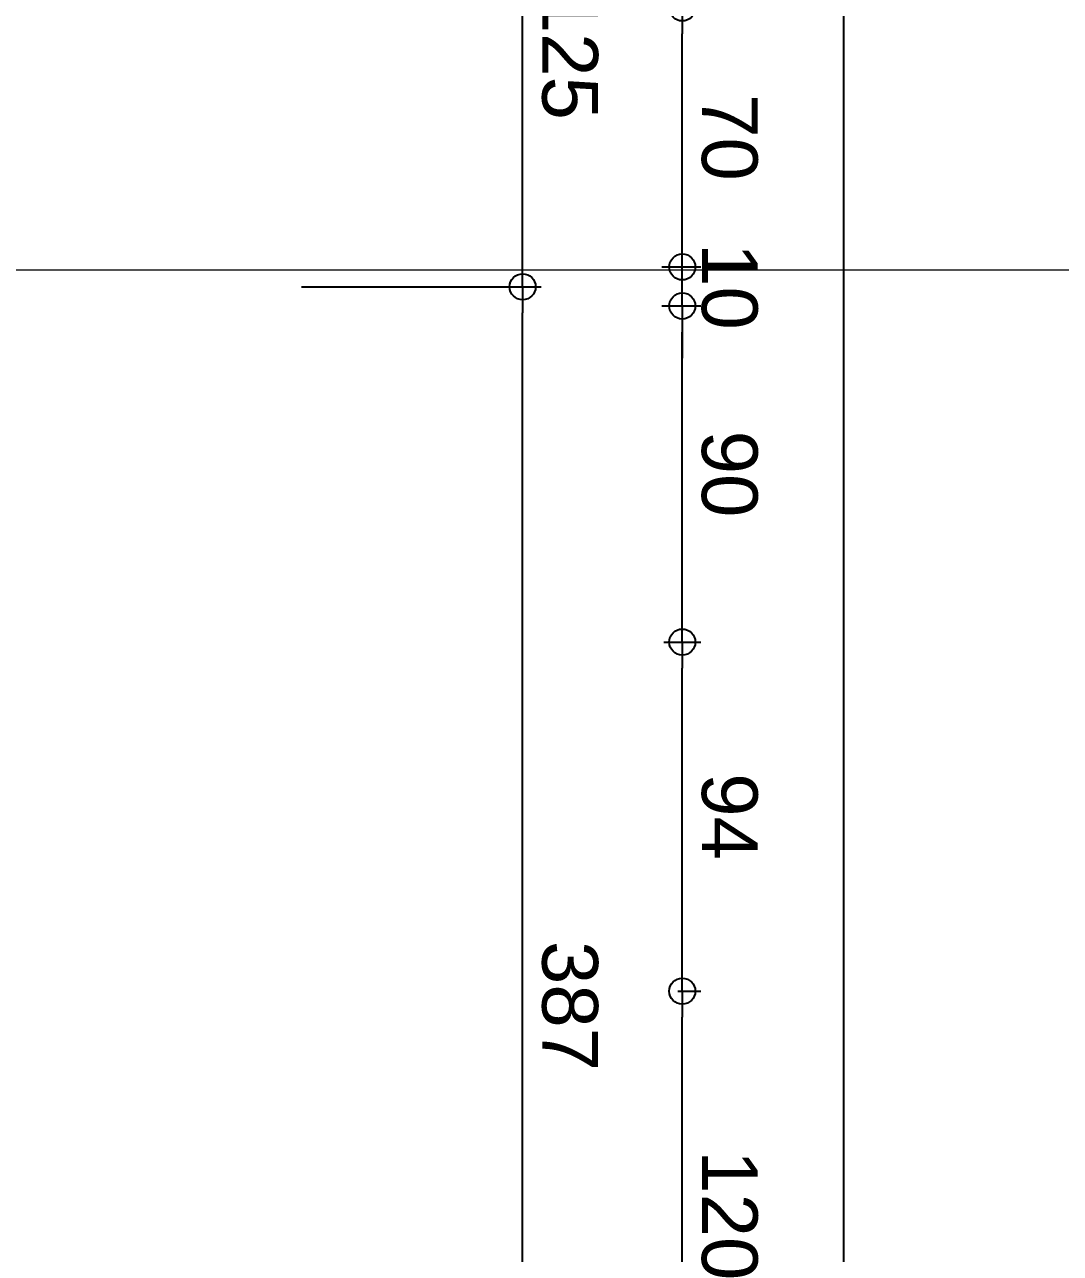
# Model space of a CAD drawing. Header units: millimetres. Extents: x 768 to 14077, y 324 to 18132.
# Drawn here: x 4796.7 to 5075.1, y 7587.5 to 7917.6 of the extents above; entities that cross this region are included whole.
import ezdxf

# ---------------------------------------------------------------- set-up
doc = ezdxf.new("R2010")
doc.units = ezdxf.units.MM
doc.layers.add('SEM_TARAMA', color=253, linetype='Continuous', lineweight=5)
doc.styles.get("Standard").update_dxf_attribs({"font": 'arial.ttf'})
doc.dimstyles.new('1-50-2', dxfattribs={"dimtxt": 15, "dimasz": 7, "dimexe": 5, "dimexo": 5, "dimgap": 5, "dimtad": 1, "dimdec": 0, "dimtxsty": 'Standard', "dimblk": 'ORIGIN', "dimcen": 5, "dimdle": 7, "dimclrd": 256, "dimclre": 256, "dimclrt": 256, "dimadec": 0, "dimazin": 0, "dimtfac": 1, "dimtdec": 0, "dimtix": 1, "dimtmove": 0, "dimatfit": 3, "dimldrblk": 'ORIGIN', "dimfxl": 1, "dimlwd": -1, "dimlwe": -1, "dimarcsym": 0})

# ---------------------------------------------------------------- blocks, each defined once
blk = doc.blocks.new('_Origin')
at = {"color": 0, "linetype": 'ByBlock', "lineweight": -2}
blk.add_line((0, 0), (-1, 0), dxfattribs=at)
blk.add_circle((0, 0), 0.5, dxfattribs=at)
blk = doc.blocks.new('*D83')
at = {"transparency": 16777216}
for p, q in [((5051.21, 1996.31), (4977.47, 1996.31)), ((4982.47, 1989.31), (4982.47, 1616.78)), ((5041.89, 1609.78), (4977.47, 1609.78))]:
    blk.add_line(p, q, dxfattribs=at)
at = {"layer": 'Defpoints', "color": 0, "transparency": 16777216}
for p in [(5056.21, 1996.31), (4982.47, 1609.78), (5046.89, 1609.78)]:
    blk.add_point(p, dxfattribs=at)
at = {"transparency": 16777216, "xscale": 7, "yscale": 7, "zscale": 7}
for p, rotation in [((4982.47, 1996.31), 90), ((4982.47, 1609.78), 270)]:
    blk.add_blockref('_Origin', p, dxfattribs=dict(at, rotation=rotation))
at = {"transparency": 16777216, "insert": (4969.81, 1803.04), "char_height": 15, "attachment_point": 5, "rotation": 90}
blk.add_mtext('387', dxfattribs=at)
blk = doc.blocks.new('*D84')
at = {"transparency": 16777216}
for p, q in [((5041.89, 1609.78), (4977.47, 1609.78)), ((4982.47, 1602.78), (4982.47, 1492.13)), ((5014.64, 1485.13), (4977.47, 1485.13))]:
    blk.add_line(p, q, dxfattribs=at)
at = {"layer": 'Defpoints', "color": 0, "transparency": 16777216}
for p in [(5046.89, 1609.78), (4982.47, 1485.13), (5019.64, 1485.13)]:
    blk.add_point(p, dxfattribs=at)
at = {"transparency": 16777216, "xscale": 7, "yscale": 7, "zscale": 7}
for p, rotation in [((4982.47, 1609.78), 90), ((4982.47, 1485.13), 270)]:
    blk.add_blockref('_Origin', p, dxfattribs=dict(at, rotation=rotation))
at = {"transparency": 16777216, "insert": (4969.81, 1547.45), "char_height": 15, "attachment_point": 5, "rotation": 90}
blk.add_mtext('125', dxfattribs=at)
blk = doc.blocks.new('*D99')
at = {"transparency": 16777216}
for p, q in [((4952.52, 1919.49), (4934.57, 1919.49)), ((4939.57, 1912.49), (4939.57, 1806.05)), ((4940.79, 1799.05), (4934.57, 1799.05))]:
    blk.add_line(p, q, dxfattribs=at)
at = {"layer": 'Defpoints', "color": 0, "transparency": 16777216}
for p in [(4957.52, 1919.49), (4939.57, 1799.05), (4945.79, 1799.05)]:
    blk.add_point(p, dxfattribs=at)
at = {"transparency": 16777216, "xscale": 7, "yscale": 7, "zscale": 7}
for p, rotation in [((4939.57, 1919.49), 90), ((4939.57, 1799.05), 270)]:
    blk.add_blockref('_Origin', p, dxfattribs=dict(at, rotation=rotation))
at = {"transparency": 16777216, "insert": (4926.91, 1859.27), "char_height": 15, "attachment_point": 5, "rotation": 90}
blk.add_mtext('120', dxfattribs=at)
blk = doc.blocks.new('*D100')
at = {"transparency": 16777216}
for p, q in [((4940.79, 1799.05), (4934.57, 1799.05)), ((4939.57, 1792.05), (4939.57, 1712.24)), ((4944.49, 1705.24), (4934.57, 1705.24))]:
    blk.add_line(p, q, dxfattribs=at)
at = {"layer": 'Defpoints', "color": 0, "transparency": 16777216}
for p in [(4945.79, 1799.05), (4939.57, 1705.24), (4949.49, 1705.24)]:
    blk.add_point(p, dxfattribs=at)
at = {"transparency": 16777216, "xscale": 7, "yscale": 7, "zscale": 7}
for p, rotation in [((4939.57, 1799.05), 90), ((4939.57, 1705.24), 270)]:
    blk.add_blockref('_Origin', p, dxfattribs=dict(at, rotation=rotation))
at = {"transparency": 16777216, "insert": (4926.91, 1752.14), "char_height": 15, "attachment_point": 5, "rotation": 90}
blk.add_mtext('94', dxfattribs=at)
blk = doc.blocks.new('*D101')
at = {"transparency": 16777216}
for p, q in [((4944.49, 1705.24), (4934.57, 1705.24)), ((4939.57, 1698.24), (4939.57, 1621.94)), ((4945.09, 1614.94), (4934.57, 1614.94))]:
    blk.add_line(p, q, dxfattribs=at)
at = {"layer": 'Defpoints', "color": 0, "transparency": 16777216}
for p in [(4949.49, 1705.24), (4939.57, 1614.94), (4950.09, 1614.94)]:
    blk.add_point(p, dxfattribs=at)
at = {"transparency": 16777216, "xscale": 7, "yscale": 7, "zscale": 7}
for p, rotation in [((4939.57, 1705.24), 90), ((4939.57, 1614.94), 270)]:
    blk.add_blockref('_Origin', p, dxfattribs=dict(at, rotation=rotation))
at = {"transparency": 16777216, "insert": (4926.91, 1660.09), "char_height": 15, "attachment_point": 5, "rotation": 90}
blk.add_mtext('90', dxfattribs=at)
blk = doc.blocks.new('*D102')
at = {"transparency": 16777216}
for p, q in [((4939.57, 1621.94), (4939.57, 1628.94)), ((4945.09, 1614.94), (4934.57, 1614.94)), ((4939.57, 1614.94), (4939.57, 1604.46)), ((4945.09, 1604.46), (4934.57, 1604.46)), ((4939.57, 1597.46), (4939.57, 1590.46))]:
    blk.add_line(p, q, dxfattribs=at)
at = {"layer": 'Defpoints', "color": 0, "transparency": 16777216}
for p in [(4950.09, 1614.94), (4939.57, 1604.46), (4950.09, 1604.46)]:
    blk.add_point(p, dxfattribs=at)
at = {"transparency": 16777216, "xscale": 7, "yscale": 7, "zscale": 7}
for p, rotation in [((4939.57, 1614.94), 270), ((4939.57, 1604.46), 90)]:
    blk.add_blockref('_Origin', p, dxfattribs=dict(at, rotation=rotation))
at = {"transparency": 16777216, "insert": (4926.91, 1609.7), "char_height": 15, "attachment_point": 5, "rotation": 90}
blk.add_mtext('10', dxfattribs=at)
blk = doc.blocks.new('*D103')
at = {"transparency": 16777216}
for p, q in [((4945.09, 1604.46), (4934.57, 1604.46)), ((4939.57, 1597.46), (4939.57, 1541.86)), ((4942, 1534.86), (4934.57, 1534.86))]:
    blk.add_line(p, q, dxfattribs=at)
at = {"layer": 'Defpoints', "color": 0, "transparency": 16777216}
for p in [(4950.09, 1604.46), (4939.57, 1534.86), (4947, 1534.86)]:
    blk.add_point(p, dxfattribs=at)
at = {"transparency": 16777216, "xscale": 7, "yscale": 7, "zscale": 7}
for p, rotation in [((4939.57, 1604.46), 90), ((4939.57, 1534.86), 270)]:
    blk.add_blockref('_Origin', p, dxfattribs=dict(at, rotation=rotation))
at = {"transparency": 16777216, "insert": (4926.91, 1569.66), "char_height": 15, "attachment_point": 5, "rotation": 90}
blk.add_mtext('70', dxfattribs=at)
blk = doc.blocks.new('*D105')
at = {"transparency": 16777216}
for p, q in [((4930.79, 2153.78), (4891.21, 2153.78)), ((4896.21, 795.89), (4896.21, 2146.78)), ((4930.79, 788.89), (4891.21, 788.89))]:
    blk.add_line(p, q, dxfattribs=at)
at = {"layer": 'Defpoints', "color": 0, "transparency": 16777216}
for p in [(4896.21, 2153.78), (4935.79, 2153.78), (4935.79, 788.89)]:
    blk.add_point(p, dxfattribs=at)
at = {"transparency": 16777216, "xscale": 7, "yscale": 7, "zscale": 7}
for p, rotation in [((4896.21, 2153.78), 90), ((4896.21, 788.89), 270)]:
    blk.add_blockref('_Origin', p, dxfattribs=dict(at, rotation=rotation))
at = {"transparency": 16777216, "insert": (4883.54, 1471.33), "char_height": 15, "attachment_point": 5, "rotation": 90}
blk.add_mtext('1365', dxfattribs=at)
blk = doc.blocks.new('ölçü 2')
dim = blk.add_linear_dim(base=(4896.21, 2153.78), p1=(4935.79, 788.89), p2=(4935.79, 2153.78), angle=90, dimstyle='1-50-2')
dim.commit()
dim.dimension.update_dxf_attribs({"geometry": '*D105', "text_midpoint": (4883.54, 1471.33)})
for base, p1, p2, picture, middle in [((4982.47, 1609.78), (5056.21, 1996.31), (5046.89, 1609.78), '*D83', (4969.81, 1803.04)), ((4939.57, 1799.05), (4957.52, 1919.49), (4945.79, 1799.05), '*D99', (4926.91, 1859.27)), ((4939.57, 1705.24), (4945.79, 1799.05), (4949.49, 1705.24), '*D100', (4926.91, 1752.14)), ((4939.57, 1614.94), (4949.49, 1705.24), (4950.09, 1614.94), '*D101', (4926.91, 1660.09)), ((4939.57, 1604.46), (4950.09, 1614.94), (4950.09, 1604.46), '*D102', (4926.91, 1609.7)), ((4982.47, 1485.13), (5046.89, 1609.78), (5019.64, 1485.13), '*D84', (4969.81, 1547.45)), ((4939.57, 1534.86), (4950.09, 1604.46), (4947, 1534.86), '*D103', (4926.91, 1569.66))]:
    dim = blk.add_linear_dim(base=base, p1=p1, p2=p2, angle=90, dimstyle='1-50-2', override={"dimtmove": 1})
    dim.commit()
    dim.dimension.update_dxf_attribs({"geometry": picture, "text_midpoint": middle})

msp = doc.modelspace()

# ---------------------------------------------------------------- linework, layer by layer
at = {"layer": 'SEM_TARAMA'}
msp.add_line((5315.5, 7851.67), (1033.23, 7851.67), dxfattribs=at)

# ---------------------------------------------------------------- block references
at = {"rotation": 180}
msp.add_blockref('ölçü 2', (9913.03, 9456.97), dxfattribs=at)

doc.saveas('drawing.dxf')
